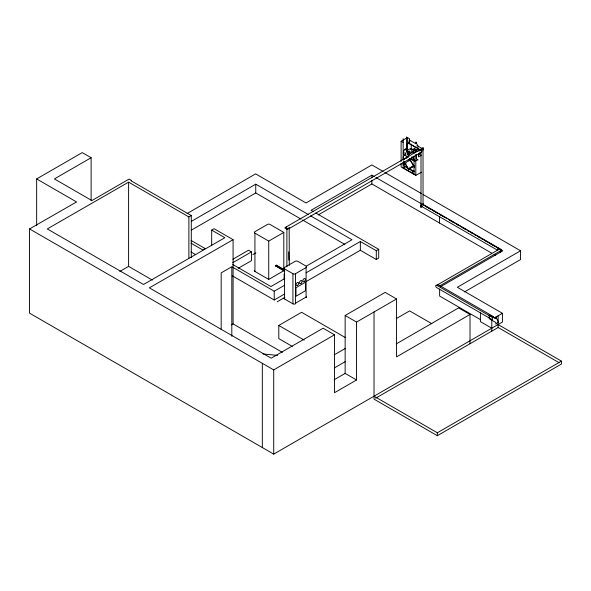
<?xml version="1.0" encoding="UTF-8"?>
<svg xmlns="http://www.w3.org/2000/svg" width="591" height="591" viewBox="0 0 591 591"><rect width="100%" height="100%" fill="white"/><g stroke="black" fill="none" stroke-linecap="round" stroke-linejoin="round"><path stroke-width="0.89" d="M407.229 147.905C404.37 148.644 401.873 153.003 404.2 155.411A4.477 2.586 -60 0 0 405.618 155.536M411.462 153.091A4.477 2.586 -60 0 0 411.779 152.027L411.779 150.136L410.302 148.762C407.199 149.434 403.926 153.956 406.482 156.726A4.477 2.586 -60 0 0 408.721 156.504M417.697 151.503L417.874 151.133A1.433 0.827 60 0 1 418.849 150.838L420.873 149.663A1.433 0.827 60 0 1 421.878 151.266A1.433 0.827 60 0 1 421.139 152.116M407.443 146.162L406.682 147.979L407.022 147.78L407.022 151.429M420.762 150.358A1.433 0.827 -60 0 0 419.906 150.225L419.647 150.402A1.433 0.827 -60 0 0 419.182 150.956M419.861 152.581L420.083 152.434A1.433 0.827 -60 0 0 420.334 152.19M187.103 213.558L255.608 173.865L306.012 202.972L371.865 164.948L383.131 171.449M36.657 225.614L36.657 178.925L82.252 152.604L91.117 157.716L91.117 200.748M91.117 157.716L54.387 178.925L91.878 200.563L129.111 179.066L131.512 180.462L131.01 180.75L191.292 215.552L191.292 257.669M464.46 291.939L520.545 259.56L520.545 250.783L457.353 287.27L502.431 313.304L502.431 322.073L273.714 454.124L29.55 313.156L29.55 228.924L76.549 201.952L36.657 178.925M211.681 245.671L211.681 230.106L224.853 237.708L143.532 284.493L47.28 228.924L128.602 182.139L188.884 216.941L191.292 215.552M191.388 221.352L255.748 184.185L308.251 214.496M191.388 230.121L255.748 192.962L301.092 219.143M211.681 230.106L214.082 228.717L233.083 239.68L233.083 323.912L282.395 352.384M401.119 161.409L401.119 141.212L407.45 137.555L409.482 138.722L409.482 140.473M405.995 149.937L407.576 149.021M414.04 148.673L416.699 147.137L418.472 148.156L415.813 149.693L414.04 148.673L414.04 153.239M410.294 153.475L408.315 152.33L407.517 152.781L409.497 153.933M374.251 176.561L371.865 175.187L311.08 210.278L313.466 211.659M413.338 151.532L408.595 154.273L408.595 157.147M421.006 149.006L423.03 147.839A1.433 0.827 0 0 1 423.03 149.006A1.433 0.827 0 0 1 421.006 149.006L421.006 150.173L417.933 148.4M285.283 227.461L418.132 150.764M403.18 138.804L403.143 159.755L407.103 157.472M232.943 259.213L248.53 250.215L251.448 251.892L251.448 260.668L238.195 268.314M421.59 152.079L288.748 228.776A1.433 0.827 60 0 0 289.043 228.119L287.012 229.293L284.988 228.119A1.433 0.827 60 0 1 286 227.535A1.433 0.827 60 0 1 287.012 229.293L286.886 228.192L286.886 266.829M408.167 160.013L409.593 159.193L414.313 167.371M283.806 232.411L269.998 224.44A1.788 1.034 0 0 0 267.464 224.44L254.928 231.679A1.788 1.034 0 0 0 254.928 233.142L268.735 241.106L283.806 232.411L283.806 270.722L268.735 279.425L254.928 271.454A1.788 1.034 0 0 1 254.462 270.456M418.169 155.034L420.371 153.763M406.143 162.399L410.863 159.673M232.743 262.692L251.448 251.892M405.522 163.249L403.143 164.616L408.595 169.189L414.04 170.902M421.405 155.211L418.472 156.903L418.472 153.409M318.18 214.954L371.865 183.956L491.734 253.162M252.837 254.595L255.881 252.845M405.522 166.426L403.143 167.8L414.04 174.086M405.522 166.721L403.143 168.088L403.143 162.185M413.035 165.931L408.108 168.782L404 161.675M414.136 165.99L408.595 169.189L404.052 161.328M401.119 163.249L401.119 166.921L415.813 175.401L421.353 172.203M284.722 278.597L270.951 286.554L232.773 264.509M306.212 266.194L352 239.754L310.637 215.878M295.456 273.722L306.094 267.583A1.788 1.034 0 0 0 306.094 266.12L297.738 261.296A1.788 1.034 0 0 0 295.204 261.296L284.567 267.435A1.788 1.034 0 0 0 284.567 268.898L284.567 298.994L292.922 303.818A1.788 1.034 0 0 0 295.456 303.818L295.456 273.722A1.788 1.034 0 0 1 292.922 273.722L284.567 268.898M232.204 275.738L274.224 299.992L274.224 291.223L284.589 285.239M306.116 272.806L360.34 241.497L376.297 250.717L378.705 249.321L378.705 258.097L376.297 259.486L360.34 250.274L306.116 281.582M499.787 251.485A1.433 0.827 60 0 0 500.525 250.577A1.433 0.827 60 0 0 499.439 248.988A1.433 0.827 60 0 0 498.508 249.616L498.508 248.449A1.433 0.827 -60 0 0 497.496 250.2L421.006 206.037A1.433 0.827 0 0 0 421.006 207.212L422.018 206.621A1.433 0.827 -60 0 1 421.036 206.325A1.433 0.827 -60 0 1 421.509 204.737M274.224 299.992L284.589 294.008M277.26 301.75L284.788 297.406M295.456 303.235L306.094 297.096M292.286 346.4L278.789 338.606L278.789 325.449L301.587 312.284L345.24 337.491M396.561 298.972L356.543 322.073L356.543 379.983L345.144 373.401L345.144 315.491L385.162 292.39L396.561 298.972L396.561 356.875L470.015 314.471L470.015 343.718M29.55 228.924L273.714 369.892L334.506 334.794L334.506 392.705L356.543 379.983M436.712 285.298L492.303 317.397L492.303 319.738L436.712 287.64A1.433 0.827 60 0 1 435.693 285.881A1.433 0.827 60 0 1 436.712 285.298L499.521 249.033M439.785 285.859L500.54 250.791M440.413 286.812L502.815 250.783L497.275 247.585M396.265 318.615L409.637 310.896L431.858 323.728M334.329 354.785L345.336 348.431M334.329 367.949L345.336 361.596M334.129 379.762L345.144 373.401M396.339 343.844L458.616 307.889L470.015 314.471M492.303 317.397L493.566 316.665L437.975 284.567A1.433 0.827 60 0 1 438.485 285.017M494.172 318.069L502.431 313.304M375.603 398.223L498.132 327.488L559.079 362.675M374.022 396.214L437.34 432.775L561.45 361.123L561.45 364.041L437.34 435.7L374.022 399.139L374.022 311.982M119.833 271.417L128.602 266.371L152.397 280.112M233.083 239.68L149.353 287.854L271.188 358.19L323.107 328.219L334.506 334.794M231.487 324.828L233.083 323.912M403.143 159.755L404.702 159.009M406.061 163.279L403.801 164.165L405.234 163.345L403.527 162.17M414.587 171.383L412.001 172.084L413.427 171.257L409.932 169.329M284.197 269.562L276.1 265.219L284.692 270.515M276.137 265.566L276.381 265.056M262.958 353.979L277.615 355.39M418.428 153.52L419.898 154.894M284.219 270.456L275.34 265.662L284.714 271.402M275.34 265.987L275.657 265.522M416.884 145.46L422.262 148.563M416.396 147.514L408.721 143.081L407.133 143.997L407.133 150.594L404.857 149.279M409.962 144.174L415.901 147.595M417.327 148.792L419.861 150.254M401.119 141.212L403.143 142.379M416.5 151.244L413.168 149.324L413.168 153.608M411.033 148.371L413.368 149.715M403.38 152.352L405.662 153.667M411.506 157.11L413.781 158.425L413.781 160.316L414.601 161.483M403.38 154.244L405.662 155.559M411.395 158.115L411.506 159.001L413.781 160.316M384.726 172.373L421.479 193.589M423.075 194.513L520.545 250.783M422.735 204.213L501.257 249.55M375.846 177.477L421.191 203.666M423.577 205.04L439.49 214.23M440.288 214.688L443.449 216.513M445.03 217.429L446.619 218.338M448.2 219.254L453.74 222.452M455.321 223.368L460.862 226.567M462.45 227.483L488.565 242.561M490.153 243.477L495.694 246.676M425.409 206.244L426.998 207.16M428.578 208.076L430.957 209.45M432.546 210.366L434.134 211.282M435.722 212.199L438.101 213.573M439.682 214.489L441.27 215.405M442.858 216.321L445.237 217.687M449.995 220.436L454.752 223.184M457.131 224.558L458.719 225.474M460.308 226.39L465.856 229.596M467.444 230.512L469.032 231.428M471.411 232.802L472.999 233.718M474.58 234.634L476.169 235.55M477.757 236.466L480.136 237.841M481.724 238.757L483.305 239.673M484.893 240.589L487.272 241.963M488.86 242.879L494.416 246.085M495.997 247.001L501.552 250.2A1.433 0.827 -60 0 1 500.54 251.958L499.521 251.374M494.106 254.536L495.694 255.445M315.853 213.033L378.705 249.321M498.132 324.562L561.45 361.123M480.594 319.701L439.623 296.047L439.623 289.029M491.793 328.219L480.402 321.637L480.402 312.861M302.681 220.059L344.841 244.401M345.144 315.491L356.543 322.073M191.063 240.434L205.092 248.53L202.691 249.919L190.996 243.174M232.204 266.962L274.224 291.223M190.996 251.943L195.673 254.647M278.789 325.449L304.195 340.113M408.315 152.323L407.893 151.555M410.811 148.925L411.24 149.235L411.24 144.16M412.193 156.888L414.904 160.959L418.073 159.865L416.5 158.957L416.5 154.672M409.497 158.632L414.04 166.041M413.892 166.13L408.876 169.026M418.066 146.324L415.901 141.936L415.901 143.746L409.223 139.89L409.223 142.97M411.506 159.001L412.326 160.161A4.477 2.586 -60 0 0 413.744 160.294M406.615 158.203L406.534 156.29M403.276 160.124L403.18 156.792M288.704 251.825L288.807 260.121M289.162 227.616L289.317 265.329M500.54 251.958L500.54 249.616A1.433 0.827 -60 0 1 501.552 250.2M498.132 315.786L498.132 327.488M491.793 319.443L491.793 331.145M439.49 216.86L439.49 222.999M437.34 432.775L437.34 435.7M423.03 147.839L423.03 204.87A1.433 0.827 0 0 1 421.006 204.87M421.006 152.271L421.006 207.212M415.813 149.693L415.813 152.448M415.813 154.288L415.813 175.401M414.04 155.987L414.04 174.382M407.45 137.555L407.45 148.577M407.45 155.921L407.45 157.76M406.512 136.876L406.512 148.57M376.297 250.717L376.297 259.486M371.865 175.187L371.865 177.817M371.865 180.447L371.865 183.956M360.34 241.497L360.34 250.274M306.094 267.583L306.094 297.679A1.788 1.034 0 0 0 306.382 296.431M292.922 273.722L292.922 303.818M284.116 273.832L284.116 279.092M273.714 369.892L273.714 454.124M268.735 241.106L268.735 279.425M262.323 363.31L262.323 447.542M255.748 184.185L255.748 192.962M254.928 233.142L254.928 271.454M231.812 336.316L231.812 266.733L221.174 272.879L221.174 329.645M188.884 216.941L188.884 258.141M128.602 182.139L128.602 266.371M287.086 228.488A1.019 0.635 -3 0 0 288.031 228.702A2.15 1.204 -5 0 0 289.073 227.934M286.332 227.299A2.15 1.064 -2 0 1 286.761 227.114M421.302 149.176A1.433 0.827 -60 0 1 422.631 148.304A1.433 0.827 -60 0 1 422.89 149.671M421.036 150.461A1.433 0.827 -60 0 1 421.139 149.508M422.735 150.04A1.433 0.827 0 0 1 423.03 150.173M423.03 203.703A1.433 0.827 0 0 1 423.03 204.87A1.433 0.827 -60 0 0 422.89 204.36M418.317 149.131A1.433 0.827 -60 0 0 417.372 148.762L417.113 148.939A1.433 0.827 -60 0 0 416.315 150.491A1.433 0.827 -60 0 0 417.024 151.252M409.733 143.665A1.433 0.827 -60 0 1 408.728 142.926A1.433 0.827 -60 0 1 409.991 141.219M284.567 298.994A1.788 1.034 0 0 1 284.567 297.532M413.36 157.79A1.972 1.138 -60 0 1 413.22 157.479M409.179 151.776A4.477 2.586 -60 0 1 407.258 154.591M498.398 321.992L495.864 324.193L495.864 322.538L489.193 318.689L489.193 314.833L495.864 318.689L495.864 316.879L498.398 321.992M305.495 282.195L295.988 287.691L295.988 296.239L305.495 290.75L305.495 282.195M301.041 283.333A1.788 1.034 -60 0 0 301.609 280.555A1.788 1.034 -60 0 0 299.489 282.439A1.788 1.034 -60 0 0 301.041 283.333M304.439 281.368A1.788 1.034 -60 0 0 305.008 278.59A1.788 1.034 -60 0 0 302.887 280.474A1.788 1.034 -60 0 0 304.439 281.368M297.679 285.254A1.788 1.034 -60 0 0 298.241 282.476A1.788 1.034 -60 0 0 296.128 284.352A1.788 1.034 -60 0 0 297.679 285.254M409.075 154.192A1.972 1.138 -60 0 0 409.703 151.141A1.972 1.138 -60 0 0 407.369 153.209A1.972 1.138 -60 0 0 409.075 154.192"/></g></svg>
